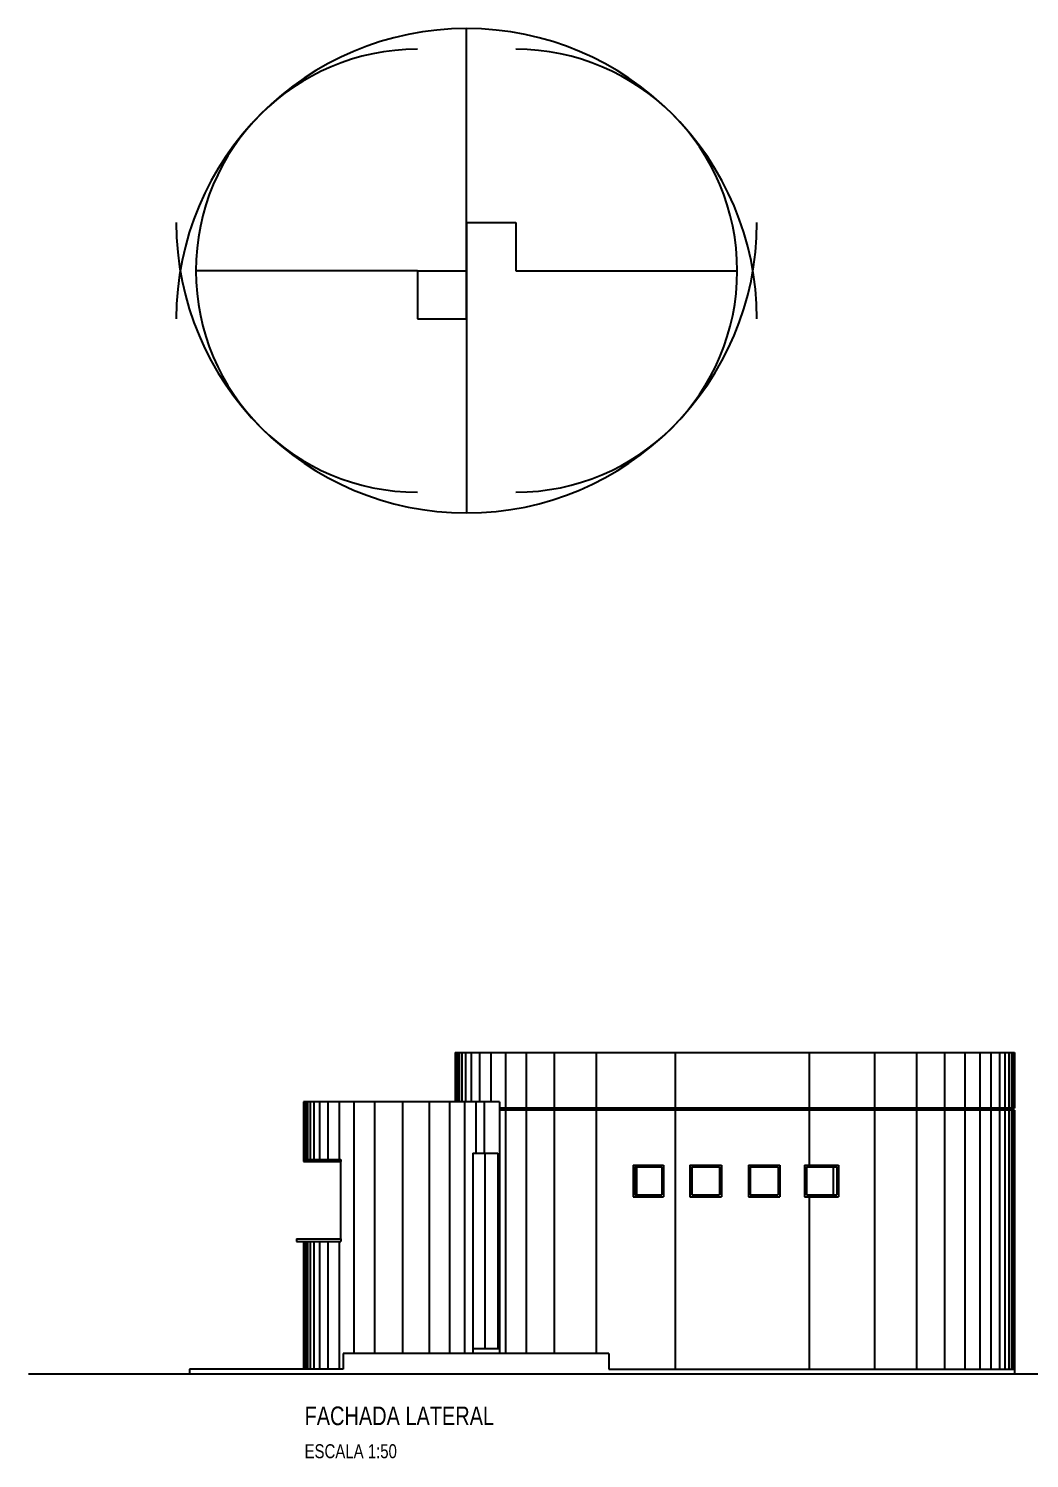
# Model space of a CAD drawing. Extents: x 1.1 to 32.3, y 0 to 31.3.
# Drawn here: x 1.1 to 11.84, y 16 to 31.34 of the extents above; entities that cross this region are included whole.
import ezdxf

# ---------------------------------------------------------------- set-up
doc = ezdxf.new("R2010")
doc.units = 0
doc.header["$LTSCALE"] = 0.5
doc.header["$MEASUREMENT"] = 0
for name, color, linetype in [('ESTRUTURA', 4, 'CONTINUOUS'), ('LAYOUT', 2, 'CONTINUOUS'), ('LINHAPOIO', 1, 'CONTINUOUS'), ('TEXT1', 3, 'CONTINUOUS'), ('TEXT2', 6, 'CONTINUOUS')]:
    doc.layers.add(name, color=color, linetype=linetype)
doc.styles.add('ROMANS', font='', dxfattribs={"width": 0.8})
doc.styles.get('ROMANS').set_extended_font_data('Century Gothic')

msp = doc.modelspace()

# ---------------------------------------------------------------- linework, layer by layer
at = {"layer": 'ESTRUTURA'}
for p, q in [((5.8028, 28.2217), (5.8028, 31.3367)), ((5.8028, 28.7387), (5.8028, 29.2557)), ((5.8028, 29.2557), (6.3308, 29.2557)), ((5.8028, 29.2557), (5.8028, 26.1407)), ((6.3308, 29.2557), (6.3308, 28.7387)), ((5.2748, 28.7387), (2.8988, 28.7387)), ((5.2748, 28.7387), (5.2748, 28.2217)), ((5.2748, 28.7387), (5.8028, 28.7387)), ((5.8028, 28.2217), (5.8028, 28.7387)), ((6.3308, 28.7387), (8.7068, 28.7387)), ((5.2748, 28.2217), (5.8028, 28.2217)), ((5.6819, 20.3533), (11.6819, 20.3533)), ((5.6819, 20.3533), (5.6819, 19.8233)), ((11.6819, 20.3533), (11.6819, 19.7533)), ((4.055, 19.8233), (4.055, 19.1833)), ((6.1546, 19.8233), (4.055, 19.8233)), ((6.1546, 19.8233), (6.1546, 17.1233)), ((11.6719, 19.7533), (11.6719, 19.7333)), ((11.6819, 19.7533), (11.6719, 19.7533)), ((11.6719, 19.7333), (11.6819, 19.7333)), ((11.6819, 19.7333), (11.6819, 16.9033)), ((4.055, 19.1833), (4.455, 19.1833)), ((4.455, 18.3533), (4.455, 19.1833)), ((3.98, 18.3533), (4.455, 18.3533)), ((3.98, 18.3533), (3.98, 18.3233)), ((3.98, 18.3233), (4.055, 18.3233)), ((4.055, 18.3233), (4.055, 16.9533)), ((1.1045, 16.9033), (13.1135, 16.9033))]:
    msp.add_line(p, q, dxfattribs=at)
for centre, radius, start, end in [((5.8028, 28.2217), 3.115, 90, 180), ((5.8028, 28.2217), 3.115, 0, 90), ((5.2748, 28.7387), 2.376, 90, 180), ((6.3308, 28.7387), 2.376, 0, 90), ((5.8028, 29.2557), 3.115, 180, 270), ((5.8028, 29.2557), 3.115, 270, 0), ((5.2748, 28.7387), 2.376, 180, 270), ((6.3308, 28.7387), 2.376, 270, 0)]:
    msp.add_arc(centre, radius, start, end, dxfattribs=at)
at = {"layer": 'LAYOUT', "color": 4}
msp.add_line((11.6719, 19.7533), (6.1546, 19.7533), dxfattribs=at)
at = {"layer": 'LAYOUT'}
for p, q in [((11.6719, 19.7333), (6.1546, 19.7333)), ((4.055, 19.2033), (4.455, 19.2033)), ((4.455, 19.2033), (4.455, 19.1833)), ((5.8712, 19.2733), (6.1393, 19.2733)), ((5.8712, 19.2733), (5.8712, 17.1233)), ((5.9982, 19.2733), (5.9982, 17.1733)), ((6.1393, 19.2733), (6.1393, 17.1733)), ((7.5885, 19.1433), (7.916, 19.1433)), ((7.5885, 19.1433), (7.5885, 18.8033)), ((7.6085, 19.1233), (7.896, 19.1233)), ((7.6085, 19.1233), (7.6085, 18.8233)), ((7.627, 19.1233), (7.627, 18.8233)), ((7.896, 19.1233), (7.896, 18.8233)), ((7.916, 19.1433), (7.916, 18.8033)), ((8.1988, 19.1433), (8.1988, 18.8033)), ((8.1988, 19.1433), (8.5374, 19.1433)), ((8.2188, 19.1233), (8.2188, 18.8233)), ((8.2188, 19.1233), (8.5174, 19.1233)), ((8.5174, 19.1233), (8.5174, 18.8233)), ((8.5374, 19.1433), (8.5374, 18.8033)), ((8.8262, 19.1433), (8.8262, 18.8033)), ((8.8262, 19.1433), (9.1648, 19.1433)), ((8.8462, 19.1233), (8.8462, 18.8233)), ((8.8462, 19.1233), (9.1448, 19.1233)), ((9.1448, 19.1233), (9.1448, 18.8233)), ((9.1648, 19.1433), (9.1648, 18.8033)), ((9.4284, 19.1433), (9.7943, 19.1433)), ((9.4284, 19.1433), (9.4284, 18.8033)), ((9.4484, 19.1233), (9.7743, 19.1233)), ((9.4484, 19.1233), (9.4484, 18.8233)), ((9.7366, 19.1233), (9.7366, 18.8233)), ((9.7743, 19.1233), (9.7743, 18.8233)), ((9.7943, 19.1433), (9.7943, 18.8033)), ((7.5885, 18.8033), (7.916, 18.8033)), ((7.6085, 18.8233), (7.896, 18.8233)), ((8.1988, 18.8033), (8.5374, 18.8033)), ((8.2188, 18.8233), (8.5174, 18.8233)), ((8.8262, 18.8033), (9.1648, 18.8033)), ((8.8462, 18.8233), (9.1448, 18.8233)), ((9.4284, 18.8033), (9.7943, 18.8033)), ((9.4484, 18.8233), (9.7743, 18.8233)), ((4.055, 18.3233), (4.455, 18.3233)), ((4.455, 18.3533), (4.455, 18.3233)), ((7.3307, 17.1233), (4.4807, 17.1233)), ((4.4807, 17.1233), (4.4807, 16.9533)), ((6.1546, 17.1733), (5.8712, 17.1733)), ((7.3307, 17.1233), (7.3307, 16.9533)), ((4.4807, 16.9533), (2.8307, 16.9533)), ((2.8307, 16.9533), (2.8307, 16.9033)), ((7.3307, 16.9533), (11.6819, 16.9533))]:
    msp.add_line(p, q, dxfattribs=at)
at = {"layer": 'LINHAPOIO'}
for p, q in [((5.7019, 20.3533), (5.7019, 19.8233)), ((5.7219, 20.3533), (5.7219, 19.8233)), ((5.7519, 20.3533), (5.7519, 19.8233)), ((5.7919, 20.3533), (5.7919, 19.8233)), ((5.8519, 20.3533), (5.8519, 19.8233)), ((5.9419, 20.3533), (5.9419, 19.8233)), ((6.0619, 20.3533), (6.0619, 19.8233)), ((6.2219, 20.3533), (6.2219, 19.7533)), ((6.4419, 20.3533), (6.4419, 19.7533)), ((6.7419, 20.3533), (6.7419, 19.7533)), ((7.1919, 20.3533), (7.1919, 19.7533)), ((8.0419, 20.3533), (8.0419, 19.7533)), ((9.4819, 19.7533), (9.4819, 20.3533)), ((10.1819, 19.7533), (10.1819, 20.3533)), ((10.6319, 19.7533), (10.6319, 20.3533)), ((10.9319, 19.7533), (10.9319, 20.3533)), ((11.1519, 19.7533), (11.1519, 20.3533)), ((11.3119, 19.7533), (11.3119, 20.3533)), ((11.4319, 19.7533), (11.4319, 20.3533)), ((11.5219, 19.7533), (11.5219, 20.3533)), ((11.5819, 19.7533), (11.5819, 20.3533)), ((11.6219, 19.7533), (11.6219, 20.3533)), ((11.6519, 19.7533), (11.6519, 20.3533)), ((11.6719, 19.7533), (11.6719, 20.3533)), ((4.075, 19.8233), (4.075, 19.2033)), ((4.095, 19.8233), (4.095, 19.2033)), ((4.125, 19.8233), (4.125, 19.2033)), ((4.165, 19.8233), (4.165, 19.2033)), ((4.225, 19.8233), (4.225, 19.2033)), ((4.315, 19.8233), (4.315, 19.2033)), ((4.435, 19.8233), (4.435, 19.2033)), ((4.595, 19.8233), (4.595, 17.1233)), ((4.815, 19.8233), (4.815, 17.1233)), ((5.115, 19.8233), (5.115, 17.1233)), ((5.4046, 17.1233), (5.4046, 19.8233)), ((5.6246, 17.1233), (5.6246, 19.8233)), ((5.7846, 17.1233), (5.7846, 19.8233)), ((5.9046, 19.2733), (5.9046, 19.8233)), ((5.9946, 19.2733), (5.9946, 19.8233)), ((6.2219, 19.7333), (6.2219, 17.1233)), ((6.4419, 19.7333), (6.4419, 17.1233)), ((6.7419, 19.7333), (6.7419, 17.1233)), ((7.1919, 19.7333), (7.1919, 17.1233)), ((8.0419, 19.7333), (8.0419, 16.9533)), ((9.4819, 19.1433), (9.4819, 19.7333)), ((10.1819, 16.9533), (10.1819, 19.7333)), ((10.6319, 16.9533), (10.6319, 19.7333)), ((10.9319, 16.9533), (10.9319, 19.7333)), ((11.1519, 16.9533), (11.1519, 19.7333)), ((11.3119, 16.9533), (11.3119, 19.7333)), ((11.4319, 16.9533), (11.4319, 19.7333)), ((11.5219, 16.9533), (11.5219, 19.7333)), ((11.5819, 16.9533), (11.5819, 19.7333)), ((11.6219, 16.9533), (11.6219, 19.7333)), ((11.6519, 16.9533), (11.6519, 19.7333)), ((11.6719, 16.9533), (11.6719, 19.7333)), ((9.4819, 16.9533), (9.4819, 18.8033)), ((4.075, 18.3233), (4.075, 16.9533)), ((4.095, 18.3233), (4.095, 16.9533)), ((4.125, 18.3233), (4.125, 16.9533)), ((4.165, 18.3233), (4.165, 16.9533)), ((4.225, 18.3233), (4.225, 16.9533)), ((4.315, 18.3233), (4.315, 16.9533)), ((4.435, 18.3233), (4.435, 16.9533))]:
    msp.add_line(p, q, dxfattribs=at)

# ---------------------------------------------------------------- texts
at = {"layer": 'TEXT1', "style": 'ROMANS', "width": 0.8}
msp.add_text('ESCALA 1:50', height=0.15, dxfattribs=at).set_placement((4.065, 15.9989))
at = {"layer": 'TEXT2', "color": 5, "style": 'ROMANS', "width": 0.8}
msp.add_text('FACHADA LATERAL', height=0.2, dxfattribs=at).set_placement((4.065, 16.3534))

doc.saveas('drawing.dxf')
